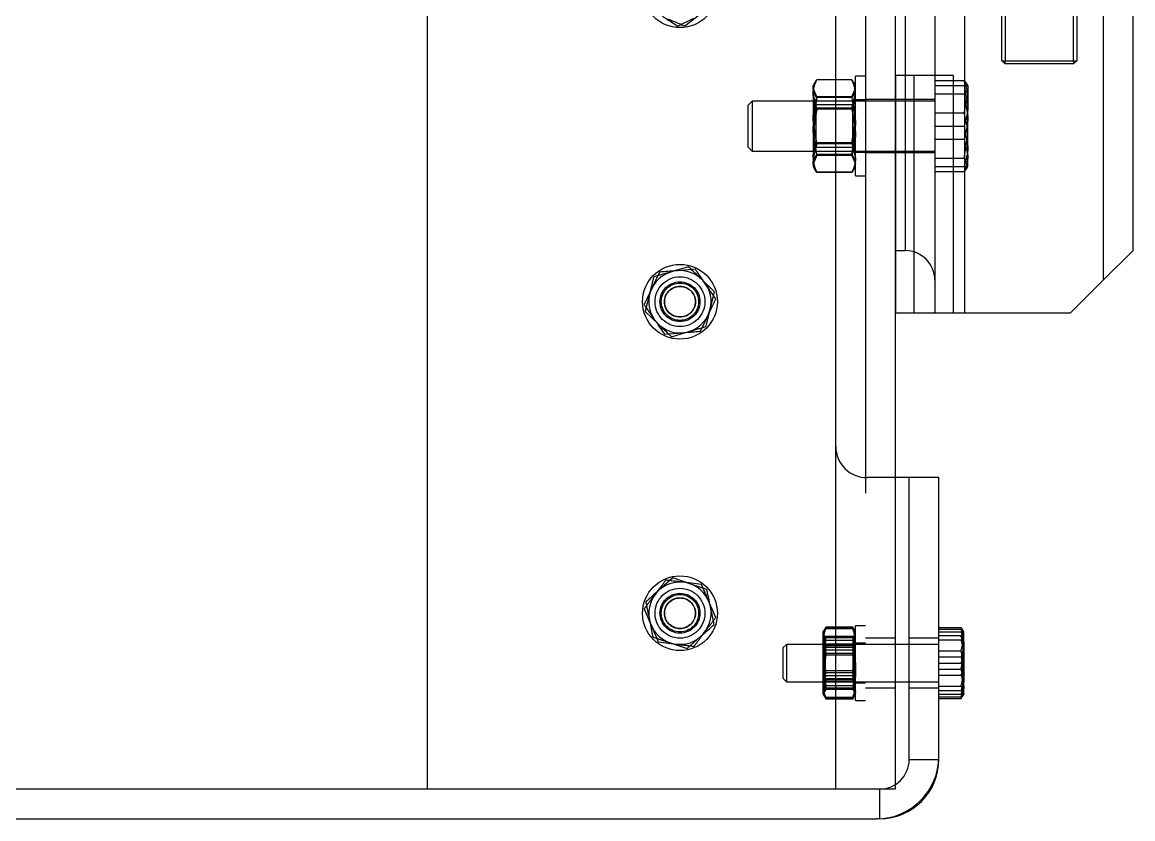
# Model space of a CAD drawing. Header units: metres. Extents: x 0 to 63075, y 0 to 44550.
# Drawn here: x 14044.2 to 14222.3, y 26739.8 to 26867.6 of the extents above; entities that cross this region are included whole.
import ezdxf

# ---------------------------------------------------------------- set-up
doc = ezdxf.new("R2010")
doc.units = ezdxf.units.M
doc.header["$LTSCALE"] = 75
doc.linetypes.add('HIDDEN2', pattern=[4.7625, 3.175, -1.5875])
for name, color, linetype in [('SDM', 7, 'Continuous'), ('SL4', 4, 'Continuous'), ('ST1', 7, 'HIDDEN2')]:
    doc.layers.add(name, color=color, linetype=linetype)

# ---------------------------------------------------------------- blocks, each defined once
blk = doc.blocks.new('A$Cb6dca9d5')
at = {"layer": 'SL4'}
for p, q in [((337.77, 1004.76), (337.77, 54.76)), ((339.36, 381.19), (339.36, 91.19)), ((344.12, 378.19), (344.12, 86.44)), ((371.11, 378.19), (371.11, 86.44)), ((375.87, 378.02), (375.87, 91.19)), ((348.88, 344.22), (348.88, 117.69)), ((328.24, 59.76), (328.24, 215)), ((302.85, 127.24), (305.44, 128.51)), ((344.12, 117.69), (348.83, 117.69)), ((348.83, 117.69), (349.42, 114.44)), ((349.42, 117.69), (349.42, 114.44)), ((349.42, 107.94), (349.42, 114.44)), ((344.12, 111.19), (348.83, 111.19)), ((348.83, 111.19), (349.42, 107.94)), ((349.42, 104.69), (349.42, 107.94)), ((344.12, 104.69), (348.83, 104.69)), ((348.88, 104.69), (348.88, 81.19)), ((339.36, 91.19), (337.77, 91.19)), ((371.11, 86.44), (375.87, 91.19)), ((299.96, 87.75), (298.72, 85.15)), ((305.72, 88.21), (302.84, 87.98)), ((344.12, 86.44), (344.12, 81.19)), ((365.87, 81.19), (371.11, 86.44)), ((306.52, 78.25), (307.76, 80.85)), ((337.77, 81.19), (344.12, 81.19)), ((344.12, 81.19), (348.88, 81.19)), ((348.88, 81.19), (365.87, 81.19)), ((300.76, 77.79), (303.64, 78.02)), ((344.76, 54.76), (333.24, 54.76)), ((340, 54.76), (340, 54.76)), ((344.76, 54.76), (340, 54.76)), ((344.76, 10), (344.76, 54.76)), ((344.76, 9.53), (344.76, 54.76)), ((302.09, 38.66), (299.93, 36.74)), ((307.56, 36.83), (304.83, 37.74)), ((344.76, 30.69), (348.32, 30.69)), ((344.76, 30.43), (348.32, 30.43)), ((348.32, 30.69), (348.48, 30.32)), ((348.76, 30), (348.55, 30.36)), ((298.92, 29.17), (301.65, 28.26)), ((304.39, 27.34), (306.55, 29.26)), ((348.76, 28.21), (348.76, 30)), ((348.76, 28.21), (348.76, 23.29)), ((344.76, 26), (348.32, 26)), ((348.32, 26), (348.76, 23.29)), ((348.76, 20.08), (348.76, 23.29)), ((344.76, 20.58), (348.32, 20.58)), ((348.32, 20.58), (348.76, 20.08)), ((348.32, 19.31), (348.48, 19.68)), ((344.76, 19.57), (348.32, 19.57)), ((344.76, 19.31), (348.32, 19.31)), ((348.37, 19.54), (348.32, 19.31)), ((344.75, 9.53), (344.76, 9.53)), ((51.24, 0), (334.76, 0)), ((335.24, 0.01), (335.24, 0))]:
    blk.add_line(p, q, dxfattribs=at)
for centre, radius, start, end in [((339.36, 86.44), 4.76, 0, 90), ((303.24, 83), 5, 94.5819, 154.5819), ((303.24, 83), 5, 34.5819, 94.5819), ((303.24, 83), 5, 334.5819, 34.5819), ((303.24, 83), 5, 154.5819, 214.5819), ((303.24, 83), 5, 214.5819, 274.5819), ((303.24, 83), 5, 274.5819, 334.5819), ((333.24, 59.76), 5, 180, 270), ((303.24, 33), 5, 71.5182, 131.5182), ((303.24, 33), 5, 11.5182, 71.5182), ((303.24, 33), 5, 131.5182, 191.5182), ((303.24, 33), 5, 311.5182, 11.5182), ((303.24, 33), 5, 191.5182, 251.5182), ((303.24, 33), 5, 251.5182, 311.5182), ((334.76, 10), 10, 270, 0), ((335.24, 9.53), 9.52, 270, 0)]:
    blk.add_arc(centre, radius, start, end, dxfattribs=at)
for points, knots in [([(300.45, 128.85), (300.64, 128.72), (301.45, 128.18), (302.24, 127.65), (302.85, 127.24)], [0, 0, 0, 0, 0.231849, 1, 1, 1, 1]), ([(349.42, 117.69), (349.41, 117.69), (349.38, 117.69), (349.07, 117.69), (348.83, 117.69)], [0, 0, 0, 0, 0.241851, 1, 1, 1, 1]), ([(349.42, 114.44), (349.41, 114.37), (349.41, 113.27), (349.11, 112.19), (348.83, 111.19)], [0, 0, 0, 0, 0.070215, 1, 1, 1, 1]), ([(349.42, 107.94), (349.41, 107.87), (349.41, 106.77), (349.11, 105.69), (348.83, 104.69)], [0, 0, 0, 0, 0.0702148, 1, 1, 1, 1]), ([(348.83, 104.69), (349.07, 104.69), (349.38, 104.69), (349.41, 104.69), (349.42, 104.69)], [0, 0, 0, 0, 0.758149, 1, 1, 1, 1]), ([(302.84, 87.98), (302.77, 87.98), (301.8, 87.9), (300.85, 87.82), (299.96, 87.75)], [0, 0, 0, 0, 0.070201, 1, 1, 1, 1]), ([(307.36, 85.84), (306.92, 86.47), (306.36, 87.28), (305.83, 88.05), (305.72, 88.21)], [0, 0, 0, 0, 0.788999, 1, 1, 1, 1]), ([(309, 83.46), (308.58, 84.06), (308.04, 84.85), (307.49, 85.65), (307.36, 85.84)], [0, 0, 0, 0, 0.768151, 1, 1, 1, 1]), ([(298.72, 85.15), (298.69, 85.08), (298.28, 84.2), (297.87, 83.34), (297.48, 82.54)], [0, 0, 0, 0, 0.070201, 1, 1, 1, 1]), ([(297.48, 82.54), (297.6, 82.38), (298.13, 81.6), (298.69, 80.8), (299.12, 80.16)], [0, 0, 0, 0, 0.211001, 1, 1, 1, 1]), ([(307.76, 80.85), (307.79, 80.92), (308.2, 81.8), (308.61, 82.66), (309, 83.46)], [0, 0, 0, 0, 0.070201, 1, 1, 1, 1]), ([(299.12, 80.16), (299.25, 79.98), (299.81, 79.17), (300.35, 78.39), (300.76, 77.79)], [0, 0, 0, 0, 0.231849, 1, 1, 1, 1]), ([(303.64, 78.02), (303.71, 78.02), (304.68, 78.1), (305.63, 78.18), (306.52, 78.25)], [0, 0, 0, 0, 0.070201, 1, 1, 1, 1]), ([(304.83, 37.74), (304.76, 37.76), (303.84, 38.07), (302.93, 38.38), (302.09, 38.66)], [0, 0, 0, 0, 0.070201, 1, 1, 1, 1]), ([(299.93, 36.74), (299.87, 36.7), (299.14, 36.05), (298.43, 35.42), (297.76, 34.83)], [0, 0, 0, 0, 0.070201, 1, 1, 1, 1]), ([(308.14, 34), (307.99, 34.75), (307.79, 35.71), (307.6, 36.63), (307.56, 36.83)], [0, 0, 0, 0, 0.788999, 1, 1, 1, 1]), ([(297.76, 34.83), (297.8, 34.64), (297.99, 33.71), (298.19, 32.76), (298.34, 32)], [0, 0, 0, 0, 0.2110008, 1, 1, 1, 1]), ([(308.72, 31.17), (308.57, 31.89), (308.38, 32.82), (308.18, 33.78), (308.14, 34)], [0, 0, 0, 0, 0.768151, 1, 1, 1, 1]), ([(298.34, 32), (298.39, 31.78), (298.58, 30.82), (298.77, 29.89), (298.92, 29.17)], [0, 0, 0, 0, 0.231849, 1, 1, 1, 1]), ([(306.55, 29.26), (306.61, 29.3), (307.34, 29.95), (308.05, 30.58), (308.72, 31.17)], [0, 0, 0, 0, 0.070201, 1, 1, 1, 1]), ([(348.32, 30.43), (348.37, 30.27), (348.63, 29.55), (348.71, 28.8), (348.76, 28.21)], [0, 0, 0, 0, 0.211001, 1, 1, 1, 1]), ([(348.76, 29.92), (348.76, 29.94), (348.76, 30.11), (348.53, 30.27), (348.32, 30.43)], [0, 0, 0, 0, 0.0702006, 1, 1, 1, 1]), ([(301.65, 28.26), (301.72, 28.24), (302.64, 27.93), (303.55, 27.62), (304.39, 27.34)], [0, 0, 0, 0, 0.070201, 1, 1, 1, 1]), ([(348.76, 28.21), (348.76, 28.04), (348.74, 27.29), (348.5, 26.56), (348.32, 26)], [0, 0, 0, 0, 0.231849, 1, 1, 1, 1]), ([(348.76, 23.29), (348.76, 23.23), (348.76, 22.31), (348.53, 21.41), (348.32, 20.58)], [0, 0, 0, 0, 0.070201, 1, 1, 1, 1]), ([(348.76, 20.08), (348.76, 20.06), (348.76, 19.89), (348.53, 19.73), (348.32, 19.57)], [0, 0, 0, 0, 0.070201, 1, 1, 1, 1])]:
    blk.add_open_spline(points, degree=3, knots=knots, dxfattribs=at)
at = {"layer": 'ST1'}
for p, q in [((333, 1004.76), (333, 4.76)), ((348.88, 381.19), (348.88, 81.19)), ((371.11, 381.19), (371.11, 86.44)), ((339.36, 378.19), (339.36, 91.19)), ((354.87, 121.69), (354.87, 340.69)), ((355.37, 340.69), (355.37, 121.69)), ((366.37, 121.69), (366.37, 340.69)), ((366.87, 340.69), (366.87, 121.69)), ((262.77, 4.76), (262.77, 215.01)), ((304.02, 127.28), (306.3, 129.05)), ((354.87, 121.69), (355.37, 121.69)), ((355.37, 121.19), (354.87, 121.69)), ((355.37, 121.19), (355.37, 121.69)), ((355.37, 121.69), (366.37, 121.69)), ((366.37, 121.19), (355.37, 121.19)), ((366.37, 121.69), (366.87, 121.69)), ((366.37, 121.69), (366.37, 121.19)), ((366.87, 121.69), (366.37, 121.19)), ((324.91, 118.23), (324.6, 117.69)), ((324.6, 117.2), (324.6, 117.69)), ((330.82, 118.64), (325.18, 118.64)), ((330.82, 118.61), (325.18, 118.61)), ((331.4, 117.69), (331.09, 118.23)), ((331.4, 103.19), (331.4, 119.19)), ((333, 119.19), (331.4, 119.19)), ((340.77, 119.29), (337.77, 119.29)), ((340.77, 119.29), (337.8, 119.29)), ((337.8, 119.29), (337.8, 81.19)), ((340.77, 119.29), (340.77, 81.19)), ((344.12, 119.29), (340.77, 119.29)), ((347.12, 119.29), (344.12, 119.29)), ((344.12, 118.49), (348.83, 118.49)), ((347.12, 81.19), (347.12, 119.29)), ((348.88, 117.69), (348.88, 104.69)), ((349.42, 117.69), (349.26, 117.97)), ((325.18, 115.91), (324.6, 117.26)), ((324.6, 117.2), (324.6, 112.04)), ((325.18, 114.07), (324.6, 116.35)), ((330.82, 115.91), (325.18, 115.91)), ((330.82, 115.91), (331.4, 117.26)), ((330.82, 114.07), (331.4, 116.35)), ((344.12, 116.37), (348.83, 116.37)), ((348.83, 116.37), (349.42, 112.72)), ((348.83, 113.32), (349.42, 115.9)), ((314.81, 115.19), (314.12, 114.5)), ((314.12, 114.5), (314.12, 107.88)), ((314.81, 115.19), (314.81, 107.19)), ((344.12, 115.19), (314.81, 115.19)), ((325.18, 115.76), (324.6, 112.04)), ((325.02, 114.59), (324.6, 115.19)), ((325.02, 114.59), (325.02, 114.33)), ((330.96, 114.59), (325.02, 114.59)), ((325.02, 114.33), (325.02, 107.79)), ((330.82, 115.76), (325.18, 115.76)), ((330.82, 114.07), (325.18, 114.07)), ((330.82, 115.76), (331.4, 112.04)), ((331.38, 115.19), (330.96, 114.59)), ((330.96, 107.79), (330.96, 114.59)), ((331.38, 114.89), (331.38, 115.19)), ((331.4, 115.19), (331.38, 115.19)), ((331.38, 107.19), (331.38, 114.89)), ((333, 115.39), (331.4, 115.39)), ((337.77, 115.44), (333, 115.44)), ((344.12, 115.44), (337.77, 115.44)), ((325.18, 113.89), (324.6, 110.18)), ((330.82, 113.89), (325.18, 113.89)), ((330.82, 113.89), (331.4, 110.18)), ((344.12, 113.32), (348.83, 113.32)), ((325.18, 108.5), (324.6, 112.21)), ((324.6, 112.04), (324.6, 106.04)), ((330.82, 108.5), (331.4, 112.21)), ((325.18, 106.63), (324.6, 110.35)), ((330.82, 106.63), (331.4, 110.35)), ((344.12, 109.07), (348.83, 109.07)), ((348.83, 106.02), (349.42, 109.67)), ((348.83, 109.07), (349.42, 106.48)), ((314.12, 107.88), (314.81, 107.19)), ((314.81, 107.19), (344.12, 107.19)), ((325.18, 108.32), (324.6, 106.04)), ((324.6, 107.19), (325.02, 107.79)), ((325.02, 107.79), (330.96, 107.79)), ((330.82, 108.5), (325.18, 108.5)), ((330.82, 108.32), (325.18, 108.32)), ((330.82, 108.32), (331.4, 106.04)), ((330.96, 107.79), (331.38, 107.19)), ((331.38, 107.19), (331.4, 107.19)), ((331.4, 106.99), (333, 106.99)), ((333, 106.94), (337.77, 106.94)), ((337.77, 106.94), (344.12, 106.94)), ((325.18, 106.47), (324.6, 105.13)), ((324.6, 106.04), (324.6, 104.69)), ((330.82, 106.63), (325.18, 106.63)), ((330.82, 106.47), (325.18, 106.47)), ((330.82, 106.47), (331.4, 105.13)), ((344.12, 106.02), (348.83, 106.02)), ((324.6, 104.69), (324.91, 104.16)), ((330.82, 103.78), (325.18, 103.78)), ((330.82, 103.75), (325.18, 103.75)), ((331.09, 104.16), (331.4, 104.69)), ((344.12, 103.9), (348.83, 103.9)), ((349.26, 104.42), (349.42, 104.69)), ((331.4, 103.19), (333, 103.19)), ((304.61, 88.61), (301.84, 87.8)), ((308.78, 84.61), (306.7, 86.61)), ((297.7, 81.39), (299.78, 79.39)), ((301.87, 77.39), (304.64, 78.2)), ((328.24, 4.76), (328.24, 59.76)), ((337.77, 54.76), (337.77, 4.76)), ((340, 9.53), (340, 54.76)), ((306.7, 37.62), (303.84, 37.96)), ((308.97, 32.31), (307.84, 34.97)), ((297.51, 33.69), (298.64, 31.03)), ((326.43, 30.39), (326.34, 30.23)), ((326.6, 30.69), (326.43, 30.39)), ((326.62, 30.68), (326.65, 30.77)), ((330.96, 30.77), (326.65, 30.77)), ((330.96, 30.7), (326.65, 30.7)), ((330.96, 30.59), (326.65, 30.59)), ((330.96, 30.51), (326.65, 30.51)), ((331.12, 30.36), (330.96, 30.7)), ((331.2, 30.19), (330.96, 30.59)), ((331.25, 30.12), (330.96, 30.51)), ((331.18, 30.39), (330.97, 30.76)), ((331.27, 30.23), (331.18, 30.39)), ((331.4, 19), (331.4, 31)), ((333, 31), (331.4, 31)), ((326.29, 30.16), (326.2, 30)), ((326.2, 28.38), (326.2, 30)), ((326.65, 29.03), (326.2, 29.81)), ((326.65, 28.63), (326.2, 29.67)), ((326.65, 28.03), (326.2, 29.4)), ((326.34, 30.23), (326.29, 30.16)), ((330.96, 29.25), (326.65, 29.25)), ((330.96, 29.03), (326.65, 29.03)), ((330.96, 28.63), (326.65, 28.63)), ((330.96, 29.03), (331.4, 29.81)), ((330.96, 28.63), (331.4, 29.67)), ((330.96, 28.03), (331.4, 29.4)), ((331.31, 30.16), (331.27, 30.23)), ((331.4, 30), (331.31, 30.16)), ((337.77, 29), (333, 29)), ((344.76, 29), (340, 29)), ((344.76, 30), (348.32, 30)), ((344.76, 29.42), (348.32, 29.42)), ((344.76, 28.71), (348.32, 28.71)), ((348.32, 26.97), (348.76, 28.83)), ((299.78, 28.38), (302.64, 28.04)), ((320.32, 28), (319.76, 27.45)), ((319.76, 27.45), (319.76, 26.57)), ((320.32, 28), (320.32, 26.93)), ((344.76, 28), (320.32, 28)), ((320.32, 26.93), (320.32, 22)), ((326.2, 23.5), (326.2, 28.38)), ((326.55, 27.5), (326.2, 28)), ((326.65, 27.74), (326.2, 24.86)), ((326.65, 27.07), (326.2, 24.22)), ((326.55, 27.5), (326.55, 26.69)), ((331.03, 27.5), (326.55, 27.5)), ((330.96, 28.03), (326.65, 28.03)), ((330.96, 27.74), (326.65, 27.74)), ((330.96, 27.07), (326.65, 27.07)), ((330.96, 27.74), (331.4, 24.86)), ((330.96, 27.07), (331.4, 24.22)), ((331.38, 28), (331.03, 27.5)), ((331.03, 22.5), (331.03, 27.5)), ((331.38, 27.03), (331.38, 28)), ((331.4, 28), (331.38, 28)), ((331.38, 22), (331.38, 27.03)), ((333, 28.2), (331.4, 28.2)), ((344.76, 26.97), (348.32, 26.97)), ((319.76, 26.57), (319.76, 22.55)), ((326.65, 26.56), (326.2, 23.76)), ((326.65, 23.74), (326.2, 26.5)), ((326.65, 26.26), (326.2, 23.5)), ((326.65, 23.44), (326.2, 26.24)), ((326.65, 22.93), (326.2, 25.78)), ((326.65, 22.26), (326.2, 25.14)), ((326.55, 26.69), (326.55, 22.5)), ((330.96, 26.56), (326.65, 26.56)), ((330.96, 26.26), (326.65, 26.26)), ((330.96, 26.56), (331.4, 23.76)), ((330.96, 23.74), (331.4, 26.5)), ((330.96, 26.26), (331.4, 23.5)), ((330.96, 23.44), (331.4, 26.24)), ((330.96, 22.93), (331.4, 25.78)), ((330.96, 22.26), (331.4, 25.14)), ((344.76, 25), (348.32, 25)), ((348.32, 24), (348.76, 26.71)), ((348.32, 25), (348.76, 22.5)), ((326.2, 20.12), (326.2, 23.5)), ((330.96, 23.74), (326.65, 23.74)), ((330.96, 23.44), (326.65, 23.44)), ((344.76, 24), (348.32, 24)), ((319.76, 22.55), (320.32, 22)), ((320.32, 22), (344.76, 22)), ((326.2, 22), (326.55, 22.5)), ((326.65, 21.97), (326.2, 20.6)), ((326.55, 22.5), (331.03, 22.5)), ((330.96, 22.93), (326.65, 22.93)), ((330.96, 22.26), (326.65, 22.26)), ((330.96, 21.97), (326.65, 21.97)), ((330.96, 21.97), (331.4, 20.6)), ((331.03, 22.5), (331.38, 22)), ((331.38, 22), (331.4, 22)), ((331.4, 21.8), (333, 21.8)), ((344.76, 23.03), (348.32, 23.03)), ((348.32, 23.03), (348.76, 21.17)), ((326.65, 21.37), (326.2, 20.33)), ((326.65, 20.75), (326.2, 20.12)), ((326.36, 20.07), (326.2, 20.74)), ((326.2, 20), (326.2, 20.12)), ((326.2, 20), (326.29, 19.84)), ((326.29, 19.84), (326.34, 19.77)), ((326.34, 19.77), (326.43, 19.61)), ((326.43, 19.61), (326.64, 19.24)), ((330.96, 21.37), (326.65, 21.37)), ((330.96, 20.97), (326.65, 20.97)), ((330.96, 20.75), (326.65, 20.75)), ((330.96, 21.37), (331.4, 20.33)), ((330.96, 20.75), (331.4, 20.12)), ((331.25, 19.88), (330.96, 19.49)), ((331.2, 19.81), (330.96, 19.41)), ((331.12, 19.64), (330.96, 19.3)), ((331, 19.31), (331.18, 19.61)), ((331.18, 19.61), (331.27, 19.77)), ((331.27, 19.77), (331.31, 19.84)), ((331.31, 19.84), (331.4, 20)), ((333, 21), (337.77, 21)), ((340, 21), (344.76, 21)), ((344.76, 21.29), (348.32, 21.29)), ((344.76, 20), (348.32, 20)), ((348.55, 19.64), (348.76, 20)), ((348.76, 20), (348.76, 20.08)), ((330.96, 19.49), (326.65, 19.49)), ((330.96, 19.41), (326.65, 19.41)), ((330.96, 19.3), (326.65, 19.3)), ((330.96, 19.23), (326.65, 19.23)), ((330.99, 19.32), (330.96, 19.23)), ((331.4, 19), (333, 19)), ((340, 9.53), (344.76, 9.53)), ((340, 9.53), (344.75, 9.53)), ((335.24, 4.76), (50.76, 4.76)), ((328.24, 4.76), (262.77, 4.76)), ((335.24, 4.76), (335.24, 0)), ((337.77, 4.76), (335.24, 4.76)), ((335.24, 4.76), (335.24, 0.01)), ((335.24, 0), (334.76, 0))]:
    blk.add_line(p, q, dxfattribs=at)
for centre, radius in [((303.24, 133), 6), ((303.24, 83), 6), ((303.24, 83), 4), ((303.24, 83), 3.2), ((303.24, 83), 3), ((303.24, 83), 2.5), ((303.24, 83), 2.45), ((303.24, 33), 6), ((303.24, 33), 4), ((303.24, 33), 3.2), ((303.24, 33), 3), ((303.24, 33), 2.5), ((303.24, 33), 2.45)]:
    blk.add_circle(centre, radius, dxfattribs=at)
blk.add_arc((335.24, 9.53), 4.76, 270, 0, dxfattribs=at)
for points, knots in [([(301.35, 128.37), (301.41, 128.35), (302.32, 127.98), (303.2, 127.62), (304.02, 127.28)], [0, 0, 0, 0, 0.070201, 1, 1, 1, 1]), ([(324.6, 117.2), (324.61, 117.33), (324.64, 117.82), (324.96, 118.29), (325.18, 118.64)], [0, 0, 0, 0, 0.2686336, 1, 1, 1, 1]), ([(324.6, 116.35), (324.6, 116.41), (324.61, 117.18), (324.91, 117.93), (325.18, 118.64)], [0, 0, 0, 0, 0.070215, 1, 1, 1, 1]), ([(331.4, 117.2), (331.39, 117.33), (331.36, 117.82), (331.05, 118.29), (330.82, 118.64)], [0, 0, 0, 0, 0.2686336, 1, 1, 1, 1]), ([(331.4, 116.35), (331.4, 116.41), (331.39, 117.18), (331.1, 117.93), (330.82, 118.64)], [0, 0, 0, 0, 0.070215, 1, 1, 1, 1]), ([(348.83, 118.49), (348.91, 118.41), (349.25, 118.07), (349.34, 117.71), (349.42, 117.43)], [0, 0, 0, 0, 0.2237133, 1, 1, 1, 1]), ([(349.42, 115.9), (349.41, 115.97), (349.41, 116.84), (349.11, 117.69), (348.83, 118.49)], [0, 0, 0, 0, 0.0702148, 1, 1, 1, 1]), ([(325.18, 115.76), (325.1, 115.88), (324.76, 116.35), (324.67, 116.84), (324.6, 117.2)], [0, 0, 0, 0, 0.257551, 1, 1, 1, 1]), ([(325.18, 113.89), (325.1, 114.09), (324.76, 114.86), (324.67, 115.65), (324.6, 116.25)], [0, 0, 0, 0, 0.257551, 1, 1, 1, 1]), ([(324.6, 112.21), (324.6, 112.29), (324.61, 113.55), (324.91, 114.77), (325.18, 115.91)], [0, 0, 0, 0, 0.070215, 1, 1, 1, 1]), ([(330.82, 115.76), (330.91, 115.88), (331.25, 116.35), (331.34, 116.84), (331.4, 117.2)], [0, 0, 0, 0, 0.257551, 1, 1, 1, 1]), ([(330.82, 113.89), (330.91, 114.09), (331.25, 114.86), (331.34, 115.65), (331.4, 116.25)], [0, 0, 0, 0, 0.257551, 1, 1, 1, 1]), ([(331.4, 112.21), (331.4, 112.29), (331.39, 113.55), (331.1, 114.77), (330.82, 115.91)], [0, 0, 0, 0, 0.0702148, 1, 1, 1, 1]), ([(349.42, 117.43), (349.41, 117.34), (349.38, 116.98), (349.07, 116.63), (348.83, 116.37)], [0, 0, 0, 0, 0.241851, 1, 1, 1, 1]), ([(324.6, 110.35), (324.6, 110.44), (324.61, 111.69), (324.91, 112.92), (325.18, 114.07)], [0, 0, 0, 0, 0.070215, 1, 1, 1, 1]), ([(331.4, 110.35), (331.4, 110.44), (331.39, 111.69), (331.1, 112.92), (330.82, 114.07)], [0, 0, 0, 0, 0.070215, 1, 1, 1, 1]), ([(349.42, 109.67), (349.41, 109.76), (349.41, 110.99), (349.11, 112.2), (348.83, 113.32)], [0, 0, 0, 0, 0.070215, 1, 1, 1, 1]), ([(349.42, 112.72), (349.41, 112.63), (349.41, 111.4), (349.11, 110.19), (348.83, 109.07)], [0, 0, 0, 0, 0.070215, 1, 1, 1, 1]), ([(324.6, 112.04), (324.6, 111.95), (324.61, 110.7), (324.91, 109.46), (325.18, 108.32)], [0, 0, 0, 0, 0.070215, 1, 1, 1, 1]), ([(331.4, 112.04), (331.4, 111.95), (331.39, 110.7), (331.1, 109.46), (330.82, 108.32)], [0, 0, 0, 0, 0.070215, 1, 1, 1, 1]), ([(324.6, 110.18), (324.6, 110.09), (324.61, 108.84), (324.91, 107.62), (325.18, 106.47)], [0, 0, 0, 0, 0.070215, 1, 1, 1, 1]), ([(331.4, 110.18), (331.4, 110.09), (331.39, 108.84), (331.1, 107.62), (330.82, 106.47)], [0, 0, 0, 0, 0.070215, 1, 1, 1, 1]), ([(324.6, 106.14), (324.61, 106.35), (324.64, 107.15), (324.96, 107.93), (325.18, 108.5)], [0, 0, 0, 0, 0.268634, 1, 1, 1, 1]), ([(331.4, 106.14), (331.39, 106.35), (331.36, 107.15), (331.05, 107.93), (330.82, 108.5)], [0, 0, 0, 0, 0.268634, 1, 1, 1, 1]), ([(324.6, 105.19), (324.61, 105.32), (324.64, 105.81), (324.96, 106.28), (325.18, 106.63)], [0, 0, 0, 0, 0.268634, 1, 1, 1, 1]), ([(324.6, 106.04), (324.6, 105.98), (324.61, 105.21), (324.91, 104.45), (325.18, 103.75)], [0, 0, 0, 0, 0.0702148, 1, 1, 1, 1]), ([(325.18, 103.75), (325.1, 103.87), (324.76, 104.34), (324.67, 104.83), (324.6, 105.19)], [0, 0, 0, 0, 0.257551, 1, 1, 1, 1]), ([(331.4, 105.19), (331.39, 105.32), (331.36, 105.81), (331.05, 106.28), (330.82, 106.63)], [0, 0, 0, 0, 0.268634, 1, 1, 1, 1]), ([(331.4, 106.04), (331.4, 105.98), (331.39, 105.21), (331.1, 104.45), (330.82, 103.75)], [0, 0, 0, 0, 0.070215, 1, 1, 1, 1]), ([(349.42, 106.48), (349.41, 106.42), (349.41, 105.55), (349.11, 104.69), (348.83, 103.9)], [0, 0, 0, 0, 0.070215, 1, 1, 1, 1]), ([(349.42, 104.96), (349.34, 105.24), (349.25, 105.6), (348.91, 105.94), (348.83, 106.02)], [0, 0, 0, 0, 0.7762867, 1, 1, 1, 1]), ([(330.82, 103.75), (330.92, 103.87), (331.04, 104), (331.08, 104.14), (331.08, 104.15)], [0, 0, 0, 0, 0.914803, 1, 1, 1, 1]), ([(348.83, 103.9), (349.07, 104.16), (349.38, 104.51), (349.41, 104.87), (349.42, 104.96)], [0, 0, 0, 0, 0.758149, 1, 1, 1, 1]), ([(301.84, 87.8), (301.78, 87.78), (300.84, 87.51), (299.92, 87.24), (299.07, 86.99)], [0, 0, 0, 0, 0.070201, 1, 1, 1, 1]), ([(306.7, 86.61), (306.65, 86.66), (305.95, 87.33), (305.26, 87.99), (304.61, 88.61)], [0, 0, 0, 0, 0.070201, 1, 1, 1, 1]), ([(298.38, 84.19), (298.45, 84.45), (298.68, 85.39), (298.91, 86.32), (299.07, 86.99)], [0, 0, 0, 0, 0.268634, 1, 1, 1, 1]), ([(297.7, 81.39), (297.75, 81.62), (297.98, 82.54), (298.21, 83.49), (298.38, 84.19)], [0, 0, 0, 0, 0.257551, 1, 1, 1, 1]), ([(308.1, 81.81), (308.16, 82.06), (308.39, 83.01), (308.62, 83.94), (308.78, 84.61)], [0, 0, 0, 0, 0.268634, 1, 1, 1, 1]), ([(307.41, 79.01), (307.47, 79.24), (307.69, 80.16), (307.92, 81.1), (308.1, 81.81)], [0, 0, 0, 0, 0.257551, 1, 1, 1, 1]), ([(299.78, 79.39), (299.83, 79.34), (300.53, 78.67), (301.22, 78.01), (301.87, 77.39)], [0, 0, 0, 0, 0.070201, 1, 1, 1, 1]), ([(304.64, 78.2), (304.7, 78.22), (305.64, 78.49), (306.56, 78.76), (307.41, 79.01)], [0, 0, 0, 0, 0.070201, 1, 1, 1, 1]), ([(299.24, 36), (299.4, 36.21), (299.98, 36.99), (300.55, 37.75), (300.97, 38.31)], [0, 0, 0, 0, 0.268634, 1, 1, 1, 1]), ([(303.84, 37.96), (303.77, 37.97), (302.8, 38.09), (301.85, 38.2), (300.97, 38.31)], [0, 0, 0, 0, 0.0702006, 1, 1, 1, 1]), ([(307.84, 34.97), (307.81, 35.03), (307.43, 35.93), (307.05, 36.8), (306.7, 37.62)], [0, 0, 0, 0, 0.070201, 1, 1, 1, 1]), ([(297.51, 33.69), (297.65, 33.88), (298.22, 34.63), (298.8, 35.42), (299.24, 36)], [0, 0, 0, 0, 0.257551, 1, 1, 1, 1]), ([(307.24, 30), (307.4, 30.21), (307.98, 30.99), (308.56, 31.76), (308.97, 32.31)], [0, 0, 0, 0, 0.268634, 1, 1, 1, 1]), ([(298.64, 31.03), (298.67, 30.97), (299.05, 30.07), (299.43, 29.2), (299.78, 28.38)], [0, 0, 0, 0, 0.070201, 1, 1, 1, 1]), ([(326.2, 29.26), (326.21, 29.39), (326.23, 29.91), (326.47, 30.41), (326.65, 30.77)], [0, 0, 0, 0, 0.268634, 1, 1, 1, 1]), ([(326.2, 28.89), (326.21, 29.05), (326.23, 29.67), (326.47, 30.27), (326.65, 30.7)], [0, 0, 0, 0, 0.268634, 1, 1, 1, 1]), ([(326.2, 29.67), (326.2, 29.69), (326.21, 30.04), (326.44, 30.38), (326.65, 30.7)], [0, 0, 0, 0, 0.070201, 1, 1, 1, 1]), ([(326.2, 28.58), (326.21, 28.76), (326.23, 29.44), (326.47, 30.11), (326.65, 30.59)], [0, 0, 0, 0, 0.268634, 1, 1, 1, 1]), ([(326.2, 29.81), (326.2, 29.83), (326.21, 30.1), (326.44, 30.35), (326.65, 30.59)], [0, 0, 0, 0, 0.070201, 1, 1, 1, 1]), ([(326.2, 28.38), (326.21, 28.58), (326.23, 29.3), (326.47, 30), (326.65, 30.51)], [0, 0, 0, 0, 0.268634, 1, 1, 1, 1]), ([(326.2, 29.88), (326.2, 29.9), (326.21, 30.11), (326.44, 30.32), (326.65, 30.51)], [0, 0, 0, 0, 0.0702006, 1, 1, 1, 1]), ([(331.4, 29.26), (331.4, 29.39), (331.37, 29.91), (331.13, 30.41), (330.96, 30.77)], [0, 0, 0, 0, 0.268634, 1, 1, 1, 1]), ([(331.4, 28.89), (331.4, 29.05), (331.37, 29.67), (331.13, 30.27), (330.96, 30.7)], [0, 0, 0, 0, 0.2686336, 1, 1, 1, 1]), ([(331.4, 28.58), (331.4, 28.76), (331.37, 29.44), (331.13, 30.11), (330.96, 30.59)], [0, 0, 0, 0, 0.268634, 1, 1, 1, 1]), ([(331.4, 28.38), (331.4, 28.58), (331.37, 29.3), (331.13, 30), (330.96, 30.51)], [0, 0, 0, 0, 0.268634, 1, 1, 1, 1]), ([(348.76, 28.83), (348.76, 28.87), (348.76, 29.5), (348.53, 30.11), (348.32, 30.69)], [0, 0, 0, 0, 0.070201, 1, 1, 1, 1]), ([(305.51, 27.69), (305.66, 27.89), (306.22, 28.64), (306.81, 29.42), (307.24, 30)], [0, 0, 0, 0, 0.2575513, 1, 1, 1, 1]), ([(326.65, 27.74), (326.58, 27.87), (326.32, 28.36), (326.25, 28.88), (326.2, 29.26)], [0, 0, 0, 0, 0.257551, 1, 1, 1, 1]), ([(326.2, 26.5), (326.2, 26.56), (326.21, 27.49), (326.44, 28.4), (326.65, 29.25)], [0, 0, 0, 0, 0.0702006, 1, 1, 1, 1]), ([(326.2, 26.24), (326.2, 26.3), (326.21, 27.25), (326.44, 28.17), (326.65, 29.03)], [0, 0, 0, 0, 0.070201, 1, 1, 1, 1]), ([(326.65, 27.07), (326.58, 27.23), (326.32, 27.82), (326.25, 28.43), (326.2, 28.89)], [0, 0, 0, 0, 0.257551, 1, 1, 1, 1]), ([(326.2, 25.78), (326.2, 25.85), (326.21, 26.81), (326.44, 27.75), (326.65, 28.63)], [0, 0, 0, 0, 0.070201, 1, 1, 1, 1]), ([(326.65, 26.56), (326.58, 26.73), (326.32, 27.39), (326.25, 28.07), (326.2, 28.58)], [0, 0, 0, 0, 0.257551, 1, 1, 1, 1]), ([(330.96, 27.74), (331.02, 27.87), (331.29, 28.36), (331.35, 28.88), (331.4, 29.26)], [0, 0, 0, 0, 0.257551, 1, 1, 1, 1]), ([(331.4, 26.5), (331.4, 26.56), (331.4, 27.49), (331.17, 28.4), (330.96, 29.25)], [0, 0, 0, 0, 0.070201, 1, 1, 1, 1]), ([(331.4, 26.24), (331.4, 26.3), (331.4, 27.25), (331.17, 28.17), (330.96, 29.03)], [0, 0, 0, 0, 0.070201, 1, 1, 1, 1]), ([(330.96, 27.07), (331.02, 27.23), (331.29, 27.82), (331.35, 28.43), (331.4, 28.89)], [0, 0, 0, 0, 0.257551, 1, 1, 1, 1]), ([(331.4, 25.78), (331.4, 25.85), (331.4, 26.81), (331.17, 27.75), (330.96, 28.63)], [0, 0, 0, 0, 0.070201, 1, 1, 1, 1]), ([(330.96, 26.56), (331.02, 26.73), (331.29, 27.39), (331.35, 28.07), (331.4, 28.58)], [0, 0, 0, 0, 0.257551, 1, 1, 1, 1]), ([(331.4, 29.4), (331.4, 29.43), (331.41, 29.49), (331.39, 29.54), (331.38, 29.57)], [0, 0, 0, 0, 0.580266, 1, 1, 1, 1]), ([(348.32, 30), (348.37, 29.83), (348.63, 29.01), (348.71, 28.17), (348.76, 27.5)], [0, 0, 0, 0, 0.211001, 1, 1, 1, 1]), ([(348.76, 26.71), (348.76, 26.77), (348.76, 27.69), (348.53, 28.59), (348.32, 29.42)], [0, 0, 0, 0, 0.070201, 1, 1, 1, 1]), ([(348.32, 28.71), (348.37, 28.52), (348.63, 27.59), (348.71, 26.63), (348.76, 25.87)], [0, 0, 0, 0, 0.211001, 1, 1, 1, 1]), ([(302.64, 28.04), (302.71, 28.03), (303.68, 27.91), (304.63, 27.8), (305.51, 27.69)], [0, 0, 0, 0, 0.0702006, 1, 1, 1, 1]), ([(326.65, 26.26), (326.58, 26.43), (326.32, 27.13), (326.25, 27.85), (326.2, 28.38)], [0, 0, 0, 0, 0.257551, 1, 1, 1, 1]), ([(326.2, 25.14), (326.2, 25.21), (326.21, 26.19), (326.44, 27.14), (326.65, 28.03)], [0, 0, 0, 0, 0.0702006, 1, 1, 1, 1]), ([(330.96, 26.26), (331.02, 26.43), (331.29, 27.13), (331.35, 27.85), (331.4, 28.38)], [0, 0, 0, 0, 0.257551, 1, 1, 1, 1]), ([(331.4, 25.14), (331.4, 25.21), (331.4, 26.19), (331.17, 27.14), (330.96, 28.03)], [0, 0, 0, 0, 0.070201, 1, 1, 1, 1]), ([(348.76, 27.5), (348.76, 27.3), (348.74, 26.46), (348.5, 25.63), (348.32, 25)], [0, 0, 0, 0, 0.231849, 1, 1, 1, 1]), ([(348.76, 24.13), (348.71, 24.89), (348.63, 25.85), (348.37, 26.78), (348.32, 26.97)], [0, 0, 0, 0, 0.788999, 1, 1, 1, 1]), ([(348.76, 25.87), (348.76, 25.65), (348.74, 24.68), (348.5, 23.75), (348.32, 23.03)], [0, 0, 0, 0, 0.231849, 1, 1, 1, 1]), ([(326.2, 24.86), (326.2, 24.79), (326.21, 23.81), (326.44, 22.86), (326.65, 21.97)], [0, 0, 0, 0, 0.0702006, 1, 1, 1, 1]), ([(326.2, 24.22), (326.2, 24.15), (326.21, 23.19), (326.44, 22.25), (326.65, 21.37)], [0, 0, 0, 0, 0.070201, 1, 1, 1, 1]), ([(326.2, 23.76), (326.2, 23.7), (326.21, 22.75), (326.44, 21.83), (326.65, 20.97)], [0, 0, 0, 0, 0.070201, 1, 1, 1, 1]), ([(326.2, 21.62), (326.21, 21.81), (326.23, 22.53), (326.47, 23.23), (326.65, 23.74)], [0, 0, 0, 0, 0.2686336, 1, 1, 1, 1]), ([(326.2, 23.5), (326.2, 23.44), (326.21, 22.51), (326.44, 21.6), (326.65, 20.75)], [0, 0, 0, 0, 0.0702006, 1, 1, 1, 1]), ([(326.2, 21.42), (326.21, 21.61), (326.23, 22.29), (326.47, 22.95), (326.65, 23.44)], [0, 0, 0, 0, 0.268634, 1, 1, 1, 1]), ([(331.4, 24.86), (331.4, 24.79), (331.4, 23.81), (331.17, 22.86), (330.96, 21.97)], [0, 0, 0, 0, 0.0702006, 1, 1, 1, 1]), ([(331.4, 24.22), (331.4, 24.15), (331.4, 23.19), (331.17, 22.25), (330.96, 21.37)], [0, 0, 0, 0, 0.070201, 1, 1, 1, 1]), ([(331.4, 23.76), (331.4, 23.7), (331.4, 22.75), (331.17, 21.83), (330.96, 20.97)], [0, 0, 0, 0, 0.070201, 1, 1, 1, 1]), ([(331.4, 21.62), (331.4, 21.81), (331.37, 22.53), (331.13, 23.23), (330.96, 23.74)], [0, 0, 0, 0, 0.2686336, 1, 1, 1, 1]), ([(331.4, 23.5), (331.4, 23.44), (331.4, 22.51), (331.17, 21.6), (330.96, 20.75)], [0, 0, 0, 0, 0.0702006, 1, 1, 1, 1]), ([(331.4, 21.42), (331.4, 21.61), (331.37, 22.29), (331.13, 22.95), (330.96, 23.44)], [0, 0, 0, 0, 0.268634, 1, 1, 1, 1]), ([(348.32, 21.29), (348.5, 22.01), (348.74, 22.95), (348.76, 23.91), (348.76, 24.13)], [0, 0, 0, 0, 0.768151, 1, 1, 1, 1]), ([(348.76, 21.79), (348.71, 22.38), (348.63, 23.13), (348.37, 23.85), (348.32, 24)], [0, 0, 0, 0, 0.788999, 1, 1, 1, 1]), ([(326.2, 21.11), (326.21, 21.28), (326.23, 21.89), (326.47, 22.49), (326.65, 22.93)], [0, 0, 0, 0, 0.2686336, 1, 1, 1, 1]), ([(326.2, 20.74), (326.21, 20.88), (326.23, 21.39), (326.47, 21.89), (326.65, 22.26)], [0, 0, 0, 0, 0.2686336, 1, 1, 1, 1]), ([(326.65, 19.49), (326.58, 19.67), (326.32, 20.36), (326.25, 21.08), (326.2, 21.62)], [0, 0, 0, 0, 0.257551, 1, 1, 1, 1]), ([(326.65, 19.41), (326.58, 19.57), (326.32, 20.23), (326.25, 20.92), (326.2, 21.42)], [0, 0, 0, 0, 0.257551, 1, 1, 1, 1]), ([(331.4, 21.11), (331.4, 21.28), (331.37, 21.89), (331.13, 22.49), (330.96, 22.93)], [0, 0, 0, 0, 0.2686336, 1, 1, 1, 1]), ([(331.4, 20.74), (331.4, 20.88), (331.37, 21.39), (331.13, 21.89), (330.96, 22.26)], [0, 0, 0, 0, 0.2686336, 1, 1, 1, 1]), ([(330.96, 19.49), (331.02, 19.67), (331.29, 20.36), (331.35, 21.08), (331.4, 21.62)], [0, 0, 0, 0, 0.257551, 1, 1, 1, 1]), ([(330.96, 19.41), (331.02, 19.57), (331.29, 20.23), (331.35, 20.92), (331.4, 21.42)], [0, 0, 0, 0, 0.257551, 1, 1, 1, 1]), ([(348.76, 22.5), (348.76, 22.44), (348.76, 21.6), (348.53, 20.77), (348.32, 20)], [0, 0, 0, 0, 0.070201, 1, 1, 1, 1]), ([(348.32, 19.57), (348.5, 20.13), (348.74, 20.86), (348.76, 21.61), (348.76, 21.79)], [0, 0, 0, 0, 0.768151, 1, 1, 1, 1]), ([(326.65, 19.3), (326.58, 19.45), (326.32, 20.04), (326.25, 20.66), (326.2, 21.11)], [0, 0, 0, 0, 0.2575513, 1, 1, 1, 1]), ([(326.2, 20.33), (326.2, 20.31), (326.21, 19.96), (326.44, 19.62), (326.65, 19.3)], [0, 0, 0, 0, 0.070201, 1, 1, 1, 1]), ([(326.2, 20.19), (326.2, 20.17), (326.21, 19.9), (326.44, 19.65), (326.65, 19.41)], [0, 0, 0, 0, 0.070201, 1, 1, 1, 1]), ([(326.2, 20.12), (326.2, 20.1), (326.21, 19.89), (326.44, 19.68), (326.65, 19.49)], [0, 0, 0, 0, 0.0702006, 1, 1, 1, 1]), ([(330.96, 19.3), (331.02, 19.45), (331.29, 20.04), (331.35, 20.66), (331.4, 21.11)], [0, 0, 0, 0, 0.2575513, 1, 1, 1, 1]), ([(330.96, 19.23), (331.02, 19.36), (331.29, 19.85), (331.35, 20.36), (331.4, 20.74)], [0, 0, 0, 0, 0.257551, 1, 1, 1, 1]), ([(348.76, 20.3), (348.76, 20.32), (348.76, 20.66), (348.53, 20.99), (348.32, 21.29)], [0, 0, 0, 0, 0.070201, 1, 1, 1, 1]), ([(348.76, 21.17), (348.76, 21.13), (348.76, 20.58), (348.56, 20.04), (348.37, 19.54)], [0, 0, 0, 0, 0.079908, 1, 1, 1, 1])]:
    blk.add_open_spline(points, degree=3, knots=knots, dxfattribs=at)

msp = doc.modelspace()

# ---------------------------------------------------------------- block references
at = {"layer": 'SDM'}
msp.add_blockref('A$Cb6dca9d5', (13846.47, 26739.77), dxfattribs=at)

doc.saveas('drawing.dxf')
